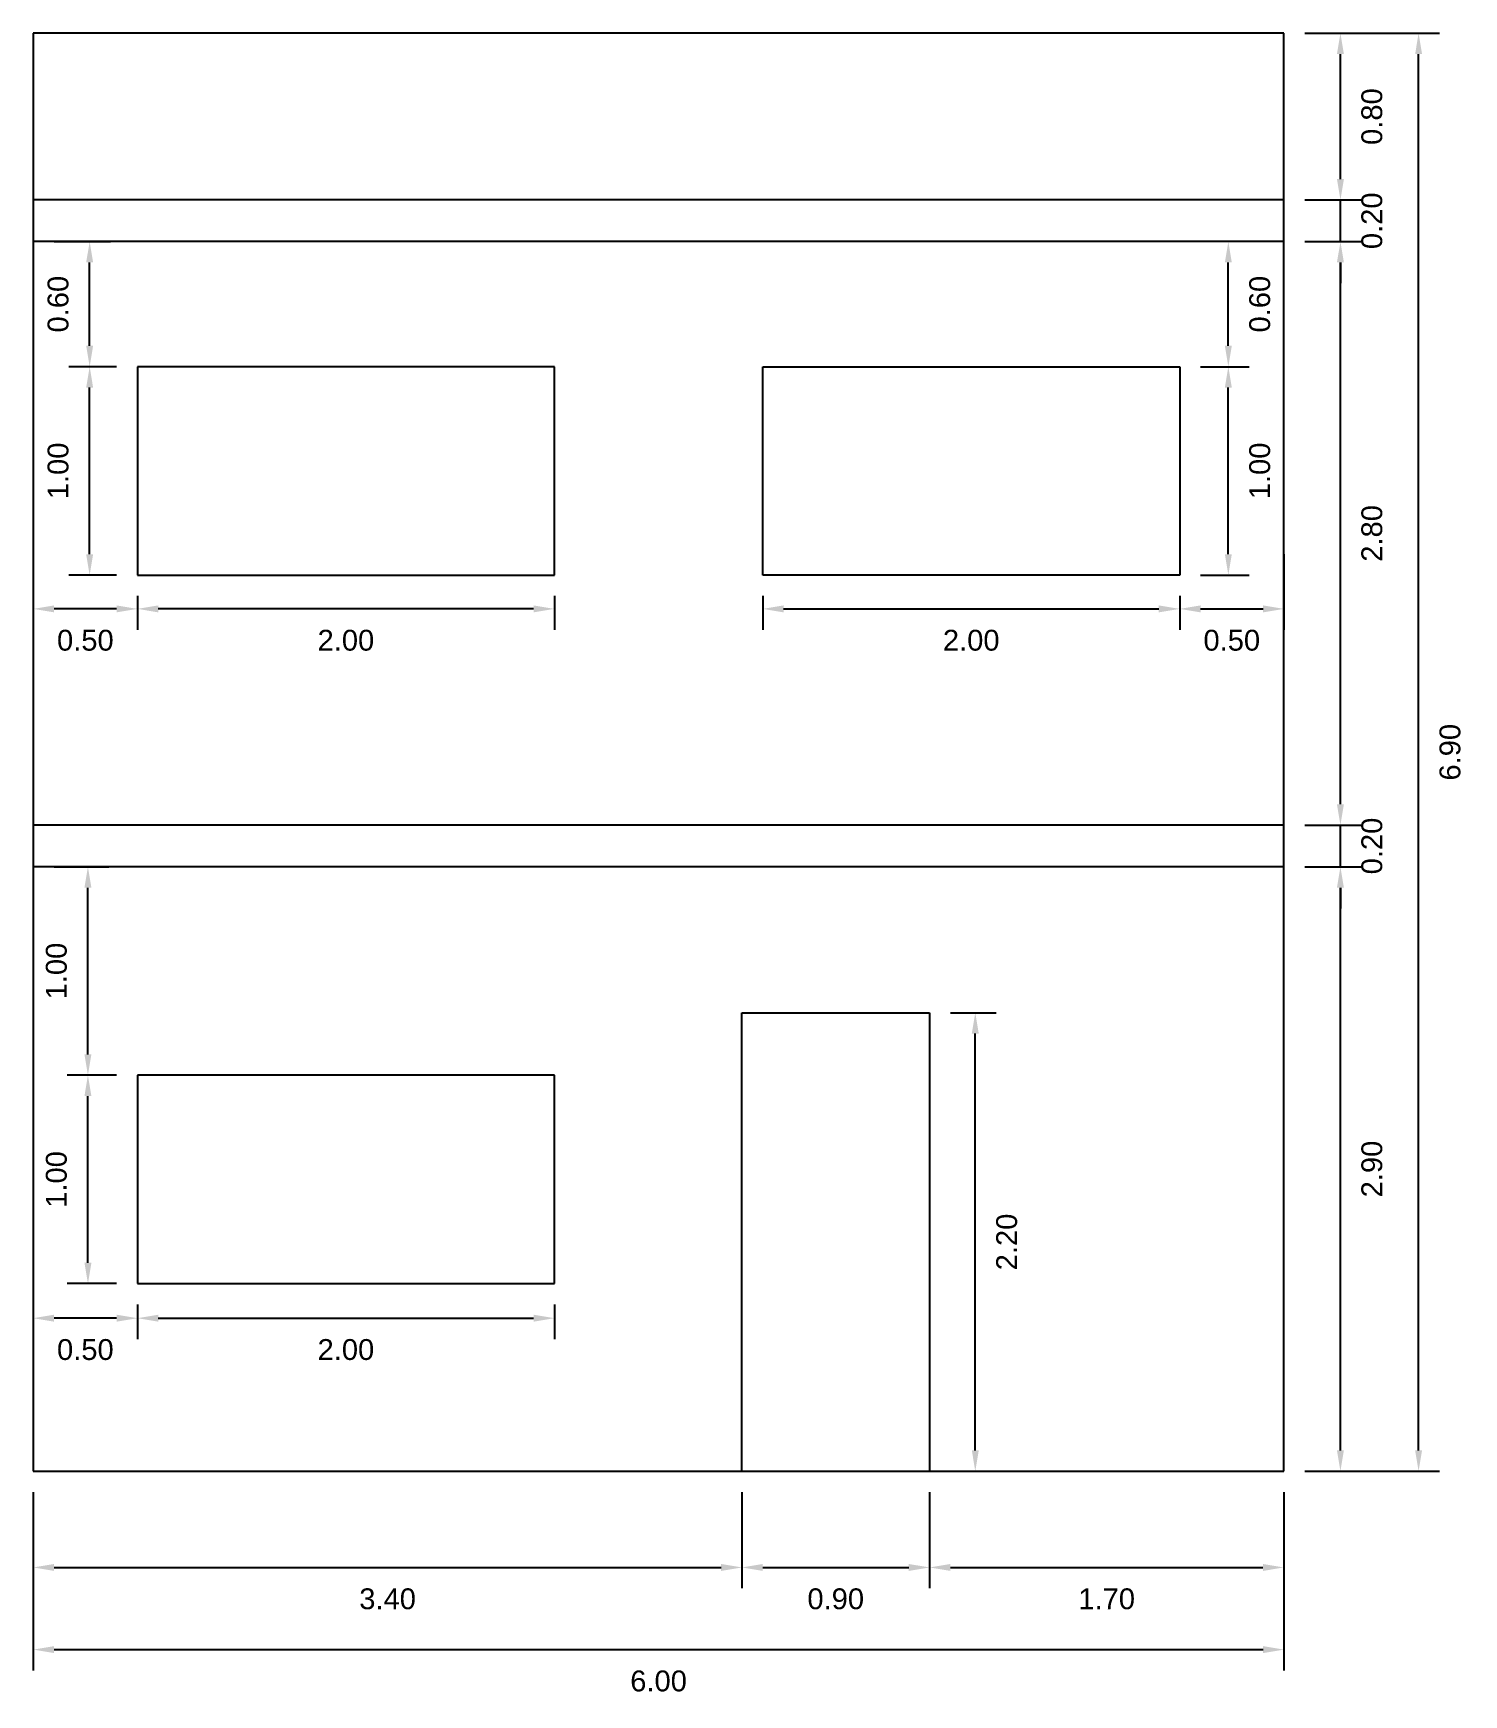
# Model space of a CAD drawing. Header units: millimetres. Extents: x 2898.94 to 2905.8, y 1507.94 to 1515.91.
import ezdxf

# ---------------------------------------------------------------- set-up
doc = ezdxf.new("R2010")
doc.units = ezdxf.units.MM
doc.styles.get("Standard").update_dxf_attribs({"font": 'arial.ttf'})
doc.dimstyles.new('Taller de AUTOCAD', dxfattribs={"dimtxt": 0.1, "dimasz": 0.1, "dimexe": 0.1, "dimexo": 0.1, "dimgap": 0.1, "dimtad": 2, "dimzin": 1, "dimdsep": 46, "dimtxsty": 'Standard', "dimcen": 2.5, "dimadec": 0, "dimazin": 0, "dimtfac": 1, "dimtmove": 0, "dimatfit": 3, "dimfxl": 1, "dimarcsym": 0})

# ---------------------------------------------------------------- blocks, each defined once
blk = doc.blocks.new('*D2')
at = {"color": 0, "lineweight": -2, "transparency": 16777216}
for p, q in [((2898.942, 1508.9148), (2898.942, 1508.4531)), ((2902.342, 1508.9148), (2902.342, 1508.4531)), ((2899.042, 1508.5531), (2902.242, 1508.5531))]:
    blk.add_line(p, q, dxfattribs=at)
at = {"color": 0, "transparency": 16777216}
for points in [[(2899.042, 1508.5697), (2899.042, 1508.5364), (2898.942, 1508.5531)], [(2902.242, 1508.5697), (2902.242, 1508.5364), (2902.342, 1508.5531)]]:
    blk.add_solid(points, dxfattribs=at)
at = {"layer": 'Defpoints', "color": 0, "transparency": 16777216}
for p in [(2898.942, 1509.0148), (2902.342, 1509.0148), (2902.342, 1508.5531)]:
    blk.add_point(p, dxfattribs=at)
at = {"color": 0, "transparency": 16777216, "insert": (2900.642, 1508.402), "char_height": 0.1, "attachment_point": 5}
blk.add_mtext('3.40', dxfattribs=at)
blk = doc.blocks.new('*D3')
at = {"color": 0, "lineweight": -2, "transparency": 16777216}
for p, q in [((2903.242, 1508.9148), (2903.242, 1508.4531)), ((2904.9416, 1508.9148), (2904.9416, 1508.4531)), ((2903.342, 1508.5531), (2904.8416, 1508.5531))]:
    blk.add_line(p, q, dxfattribs=at)
at = {"color": 0, "transparency": 16777216}
for points in [[(2903.342, 1508.5697), (2903.342, 1508.5364), (2903.242, 1508.5531)], [(2904.8416, 1508.5697), (2904.8416, 1508.5364), (2904.9416, 1508.5531)]]:
    blk.add_solid(points, dxfattribs=at)
at = {"layer": 'Defpoints', "color": 0, "transparency": 16777216}
for p in [(2903.242, 1509.0148), (2904.9416, 1509.0148), (2904.9416, 1508.5531)]:
    blk.add_point(p, dxfattribs=at)
at = {"color": 0, "transparency": 16777216, "insert": (2904.0918, 1508.402), "char_height": 0.1, "attachment_point": 5}
blk.add_mtext('1.70', dxfattribs=at)
blk = doc.blocks.new('*D4')
at = {"color": 0, "lineweight": -2, "transparency": 16777216}
for p, q in [((2902.342, 1508.9148), (2902.342, 1508.4531)), ((2903.242, 1508.9148), (2903.242, 1508.4531)), ((2902.442, 1508.5531), (2903.142, 1508.5531))]:
    blk.add_line(p, q, dxfattribs=at)
at = {"color": 0, "transparency": 16777216}
for points in [[(2902.442, 1508.5697), (2902.442, 1508.5364), (2902.342, 1508.5531)], [(2903.142, 1508.5697), (2903.142, 1508.5364), (2903.242, 1508.5531)]]:
    blk.add_solid(points, dxfattribs=at)
at = {"layer": 'Defpoints', "color": 0, "transparency": 16777216}
for p in [(2902.342, 1509.0148), (2903.242, 1509.0148), (2903.242, 1508.5531)]:
    blk.add_point(p, dxfattribs=at)
at = {"color": 0, "transparency": 16777216, "insert": (2902.792, 1508.402), "char_height": 0.1, "attachment_point": 5}
blk.add_mtext('0.90', dxfattribs=at)
blk = doc.blocks.new('*D5')
at = {"color": 0, "lineweight": -2, "transparency": 16777216}
for p, q in [((2898.942, 1508.9148), (2898.942, 1508.0588)), ((2904.942, 1508.9148), (2904.942, 1508.0588)), ((2899.042, 1508.1588), (2904.842, 1508.1588))]:
    blk.add_line(p, q, dxfattribs=at)
at = {"color": 0, "transparency": 16777216}
for points in [[(2899.042, 1508.1755), (2899.042, 1508.1422), (2898.942, 1508.1588)], [(2904.842, 1508.1755), (2904.842, 1508.1422), (2904.942, 1508.1588)]]:
    blk.add_solid(points, dxfattribs=at)
at = {"layer": 'Defpoints', "color": 0, "transparency": 16777216}
for p in [(2898.942, 1509.0148), (2904.942, 1509.0148), (2904.942, 1508.1588)]:
    blk.add_point(p, dxfattribs=at)
at = {"color": 0, "transparency": 16777216, "insert": (2901.942, 1508.0078), "char_height": 0.1, "attachment_point": 5}
blk.add_mtext('6.00', dxfattribs=at)
blk = doc.blocks.new('*D6')
at = {"color": 0, "lineweight": -2, "transparency": 16777216}
for p, q in [((2905.042, 1511.9148), (2905.3132, 1511.9148)), ((2905.2132, 1509.1148), (2905.2132, 1511.8148)), ((2905.042, 1509.0148), (2905.3132, 1509.0148))]:
    blk.add_line(p, q, dxfattribs=at)
at = {"color": 0, "transparency": 16777216}
for points in [[(2905.1965, 1511.8148), (2905.2299, 1511.8148), (2905.2132, 1511.9148)], [(2905.1965, 1509.1148), (2905.2299, 1509.1148), (2905.2132, 1509.0148)]]:
    blk.add_solid(points, dxfattribs=at)
at = {"layer": 'Defpoints', "color": 0, "transparency": 16777216}
for p in [(2904.942, 1511.9148), (2905.2132, 1511.9148), (2904.942, 1509.0148)]:
    blk.add_point(p, dxfattribs=at)
at = {"color": 0, "transparency": 16777216, "insert": (2905.3643, 1510.4648), "char_height": 0.1, "attachment_point": 5, "rotation": 90}
blk.add_mtext('2.90', dxfattribs=at)
blk = doc.blocks.new('*D8')
at = {"color": 0, "lineweight": -2, "transparency": 16777216}
for p, q in [((2905.2132, 1512.2148), (2905.2132, 1512.3148)), ((2905.042, 1512.1148), (2905.3132, 1512.1148)), ((2905.2132, 1511.9148), (2905.2132, 1512.1148)), ((2905.042, 1511.9148), (2905.3132, 1511.9148)), ((2905.2132, 1511.8148), (2905.2132, 1511.7148))]:
    blk.add_line(p, q, dxfattribs=at)
at = {"color": 0, "transparency": 16777216}
for points in [[(2905.1965, 1512.2148), (2905.2299, 1512.2148), (2905.2132, 1512.1148)], [(2905.1965, 1511.8148), (2905.2299, 1511.8148), (2905.2132, 1511.9148)]]:
    blk.add_solid(points, dxfattribs=at)
at = {"layer": 'Defpoints', "color": 0, "transparency": 16777216}
for p in [(2904.942, 1512.1148), (2905.2132, 1512.1148), (2904.942, 1511.9148)]:
    blk.add_point(p, dxfattribs=at)
at = {"color": 0, "transparency": 16777216, "insert": (2905.3643, 1512.0148), "char_height": 0.1, "attachment_point": 5, "rotation": 90}
blk.add_mtext('0.20', dxfattribs=at)
blk = doc.blocks.new('*D9')
at = {"color": 0, "lineweight": -2, "transparency": 16777216}
for p, q in [((2905.042, 1514.9148), (2905.3132, 1514.9148)), ((2905.2132, 1512.2148), (2905.2132, 1514.8148)), ((2905.042, 1512.1148), (2905.3132, 1512.1148))]:
    blk.add_line(p, q, dxfattribs=at)
at = {"color": 0, "transparency": 16777216}
for points in [[(2905.1965, 1514.8148), (2905.2299, 1514.8148), (2905.2132, 1514.9148)], [(2905.1965, 1512.2148), (2905.2299, 1512.2148), (2905.2132, 1512.1148)]]:
    blk.add_solid(points, dxfattribs=at)
at = {"layer": 'Defpoints', "color": 0, "transparency": 16777216}
for p in [(2904.942, 1514.9148), (2905.2132, 1514.9148), (2904.942, 1512.1148)]:
    blk.add_point(p, dxfattribs=at)
at = {"color": 0, "transparency": 16777216, "insert": (2905.3643, 1513.5148), "char_height": 0.1, "attachment_point": 5, "rotation": 90}
blk.add_mtext('2.80', dxfattribs=at)
blk = doc.blocks.new('*D10')
at = {"color": 0, "lineweight": -2, "transparency": 16777216}
for p, q in [((2905.2132, 1515.2148), (2905.2132, 1515.3148)), ((2905.042, 1515.1148), (2905.3132, 1515.1148)), ((2905.2132, 1514.9148), (2905.2132, 1515.1148)), ((2905.042, 1514.9148), (2905.3132, 1514.9148)), ((2905.2132, 1514.8148), (2905.2132, 1514.7148))]:
    blk.add_line(p, q, dxfattribs=at)
at = {"color": 0, "transparency": 16777216}
for points in [[(2905.1965, 1515.2148), (2905.2299, 1515.2148), (2905.2132, 1515.1148)], [(2905.1965, 1514.8148), (2905.2299, 1514.8148), (2905.2132, 1514.9148)]]:
    blk.add_solid(points, dxfattribs=at)
at = {"layer": 'Defpoints', "color": 0, "transparency": 16777216}
for p in [(2904.942, 1515.1148), (2905.2132, 1515.1148), (2904.942, 1514.9148)]:
    blk.add_point(p, dxfattribs=at)
at = {"color": 0, "transparency": 16777216, "insert": (2905.3643, 1515.0148), "char_height": 0.1, "attachment_point": 5, "rotation": 90}
blk.add_mtext('0.20', dxfattribs=at)
blk = doc.blocks.new('*D11')
at = {"color": 0, "lineweight": -2, "transparency": 16777216}
for p, q in [((2905.042, 1515.9148), (2905.3132, 1515.9148)), ((2905.2132, 1515.2148), (2905.2132, 1515.8148)), ((2905.042, 1515.1148), (2905.3132, 1515.1148))]:
    blk.add_line(p, q, dxfattribs=at)
at = {"color": 0, "transparency": 16777216}
for points in [[(2905.1965, 1515.8148), (2905.2299, 1515.8148), (2905.2132, 1515.9148)], [(2905.1965, 1515.2148), (2905.2299, 1515.2148), (2905.2132, 1515.1148)]]:
    blk.add_solid(points, dxfattribs=at)
at = {"layer": 'Defpoints', "color": 0, "transparency": 16777216}
for p in [(2904.942, 1515.9148), (2905.2132, 1515.9148), (2904.942, 1515.1148)]:
    blk.add_point(p, dxfattribs=at)
at = {"color": 0, "transparency": 16777216, "insert": (2905.3643, 1515.5148), "char_height": 0.1, "attachment_point": 5, "rotation": 90}
blk.add_mtext('0.80', dxfattribs=at)
blk = doc.blocks.new('*D12')
at = {"color": 0, "lineweight": -2, "transparency": 16777216}
for p, q in [((2905.042, 1515.9148), (2905.6882, 1515.9148)), ((2905.5882, 1509.1148), (2905.5882, 1515.8148)), ((2905.042, 1509.0148), (2905.6882, 1509.0148))]:
    blk.add_line(p, q, dxfattribs=at)
at = {"color": 0, "transparency": 16777216}
for points in [[(2905.5716, 1515.8148), (2905.6049, 1515.8148), (2905.5882, 1515.9148)], [(2905.5716, 1509.1148), (2905.6049, 1509.1148), (2905.5882, 1509.0148)]]:
    blk.add_solid(points, dxfattribs=at)
at = {"layer": 'Defpoints', "color": 0, "transparency": 16777216}
for p in [(2904.942, 1515.9148), (2905.5882, 1515.9148), (2904.942, 1509.0148)]:
    blk.add_point(p, dxfattribs=at)
at = {"color": 0, "transparency": 16777216, "insert": (2905.7393, 1512.4648), "char_height": 0.1, "attachment_point": 5, "rotation": 90}
blk.add_mtext('6.90', dxfattribs=at)
blk = doc.blocks.new('*D13')
at = {"color": 0, "lineweight": -2, "transparency": 16777216}
for p, q in [((2903.342, 1511.2148), (2903.5614, 1511.2148)), ((2903.4614, 1509.1148), (2903.4614, 1511.1148)), ((2903.342, 1509.0148), (2903.5614, 1509.0148))]:
    blk.add_line(p, q, dxfattribs=at)
at = {"color": 0, "transparency": 16777216}
for points in [[(2903.4448, 1511.1148), (2903.4781, 1511.1148), (2903.4614, 1511.2148)], [(2903.4448, 1509.1148), (2903.4781, 1509.1148), (2903.4614, 1509.0148)]]:
    blk.add_solid(points, dxfattribs=at)
at = {"layer": 'Defpoints', "color": 0, "transparency": 16777216}
for p in [(2903.242, 1511.2148), (2903.4614, 1511.2148), (2903.242, 1509.0148)]:
    blk.add_point(p, dxfattribs=at)
at = {"color": 0, "transparency": 16777216, "insert": (2903.6125, 1510.1148), "char_height": 0.1, "attachment_point": 5, "rotation": 90}
blk.add_mtext('2.20', dxfattribs=at)
blk = doc.blocks.new('*D14')
at = {"color": 0, "lineweight": -2, "transparency": 16777216}
for p, q in [((2899.442, 1509.8148), (2899.442, 1509.6491)), ((2901.442, 1509.8148), (2901.442, 1509.6491)), ((2899.542, 1509.7491), (2901.342, 1509.7491))]:
    blk.add_line(p, q, dxfattribs=at)
at = {"color": 0, "transparency": 16777216}
for points in [[(2899.542, 1509.7658), (2899.542, 1509.7324), (2899.442, 1509.7491)], [(2901.342, 1509.7658), (2901.342, 1509.7324), (2901.442, 1509.7491)]]:
    blk.add_solid(points, dxfattribs=at)
at = {"layer": 'Defpoints', "color": 0, "transparency": 16777216}
for p in [(2899.442, 1509.9148), (2901.442, 1509.9148), (2901.442, 1509.7491)]:
    blk.add_point(p, dxfattribs=at)
at = {"color": 0, "transparency": 16777216, "insert": (2900.442, 1509.598), "char_height": 0.1, "attachment_point": 5}
blk.add_mtext('2.00', dxfattribs=at)
blk = doc.blocks.new('*D15')
at = {"color": 0, "lineweight": -2, "transparency": 16777216}
for p, q in [((2898.942, 1510.3648), (2898.942, 1509.6491)), ((2899.442, 1509.8148), (2899.442, 1509.6491)), ((2899.342, 1509.7491), (2899.042, 1509.7491))]:
    blk.add_line(p, q, dxfattribs=at)
at = {"color": 0, "transparency": 16777216}
for points in [[(2899.042, 1509.7658), (2899.042, 1509.7324), (2898.942, 1509.7491)], [(2899.342, 1509.7658), (2899.342, 1509.7324), (2899.442, 1509.7491)]]:
    blk.add_solid(points, dxfattribs=at)
at = {"layer": 'Defpoints', "color": 0, "transparency": 16777216}
for p in [(2898.942, 1510.4648), (2899.442, 1509.9148), (2898.942, 1509.7491)]:
    blk.add_point(p, dxfattribs=at)
at = {"color": 0, "transparency": 16777216, "insert": (2899.192, 1509.598), "char_height": 0.1, "attachment_point": 5}
blk.add_mtext('0.50', dxfattribs=at)
blk = doc.blocks.new('*D16')
at = {"color": 0, "lineweight": -2, "transparency": 16777216}
for p, q in [((2899.342, 1510.9148), (2899.1043, 1510.9148)), ((2899.2043, 1510.0148), (2899.2043, 1510.8148)), ((2899.342, 1509.9148), (2899.1043, 1509.9148))]:
    blk.add_line(p, q, dxfattribs=at)
at = {"color": 0, "transparency": 16777216}
for points in [[(2899.1877, 1510.8148), (2899.221, 1510.8148), (2899.2043, 1510.9148)], [(2899.1877, 1510.0148), (2899.221, 1510.0148), (2899.2043, 1509.9148)]]:
    blk.add_solid(points, dxfattribs=at)
at = {"layer": 'Defpoints', "color": 0, "transparency": 16777216}
for p in [(2899.2043, 1510.9148), (2899.442, 1510.9148), (2899.442, 1509.9148)]:
    blk.add_point(p, dxfattribs=at)
at = {"color": 0, "transparency": 16777216, "insert": (2899.0533, 1510.4148), "char_height": 0.1, "attachment_point": 5, "rotation": 90}
blk.add_mtext('1.00', dxfattribs=at)
blk = doc.blocks.new('*D17')
at = {"color": 0, "lineweight": -2, "transparency": 16777216}
for p, q in [((2899.042, 1511.9148), (2899.3043, 1511.9148)), ((2899.2043, 1511.0148), (2899.2043, 1511.8148)), ((2899.342, 1510.9148), (2899.1043, 1510.9148))]:
    blk.add_line(p, q, dxfattribs=at)
at = {"color": 0, "transparency": 16777216}
for points in [[(2899.1877, 1511.8148), (2899.221, 1511.8148), (2899.2043, 1511.9148)], [(2899.1877, 1511.0148), (2899.221, 1511.0148), (2899.2043, 1510.9148)]]:
    blk.add_solid(points, dxfattribs=at)
at = {"layer": 'Defpoints', "color": 0, "transparency": 16777216}
for p in [(2898.942, 1511.9148), (2899.2043, 1511.9148), (2899.442, 1510.9148)]:
    blk.add_point(p, dxfattribs=at)
at = {"color": 0, "transparency": 16777216, "insert": (2899.0533, 1511.4148), "char_height": 0.1, "attachment_point": 5, "rotation": 90}
blk.add_mtext('1.00', dxfattribs=at)
blk = doc.blocks.new('*D18')
at = {"color": 0, "lineweight": -2, "transparency": 16777216}
for p, q in [((2902.442, 1513.2148), (2902.442, 1513.0526)), ((2904.442, 1513.2148), (2904.442, 1513.0526)), ((2902.542, 1513.1526), (2904.342, 1513.1526))]:
    blk.add_line(p, q, dxfattribs=at)
at = {"color": 0, "transparency": 16777216}
for points in [[(2902.542, 1513.1692), (2902.542, 1513.1359), (2902.442, 1513.1526)], [(2904.342, 1513.1692), (2904.342, 1513.1359), (2904.442, 1513.1526)]]:
    blk.add_solid(points, dxfattribs=at)
at = {"layer": 'Defpoints', "color": 0, "transparency": 16777216}
for p in [(2902.442, 1513.3148), (2904.442, 1513.3148), (2904.442, 1513.1526)]:
    blk.add_point(p, dxfattribs=at)
at = {"color": 0, "transparency": 16777216, "insert": (2903.442, 1513.0015), "char_height": 0.1, "attachment_point": 5}
blk.add_mtext('2.00', dxfattribs=at)
blk = doc.blocks.new('*D19')
at = {"color": 0, "lineweight": -2, "transparency": 16777216}
for p, q in [((2904.942, 1513.4148), (2904.942, 1513.0526)), ((2904.442, 1513.2148), (2904.442, 1513.0526)), ((2904.542, 1513.1526), (2904.842, 1513.1526))]:
    blk.add_line(p, q, dxfattribs=at)
at = {"color": 0, "transparency": 16777216}
for points in [[(2904.542, 1513.1692), (2904.542, 1513.1359), (2904.442, 1513.1526)], [(2904.842, 1513.1692), (2904.842, 1513.1359), (2904.942, 1513.1526)]]:
    blk.add_solid(points, dxfattribs=at)
at = {"layer": 'Defpoints', "color": 0, "transparency": 16777216}
for p in [(2904.942, 1513.5148), (2904.442, 1513.3148), (2904.942, 1513.1526)]:
    blk.add_point(p, dxfattribs=at)
at = {"color": 0, "transparency": 16777216, "insert": (2904.692, 1513.0015), "char_height": 0.1, "attachment_point": 5}
blk.add_mtext('0.50', dxfattribs=at)
blk = doc.blocks.new('*D20')
at = {"color": 0, "lineweight": -2, "transparency": 16777216}
for p, q in [((2904.542, 1514.3148), (2904.7754, 1514.3148)), ((2904.6754, 1513.4148), (2904.6754, 1514.2148)), ((2904.542, 1513.3148), (2904.7754, 1513.3148))]:
    blk.add_line(p, q, dxfattribs=at)
at = {"color": 0, "transparency": 16777216}
for points in [[(2904.6587, 1514.2148), (2904.692, 1514.2148), (2904.6754, 1514.3148)], [(2904.6587, 1513.4148), (2904.692, 1513.4148), (2904.6754, 1513.3148)]]:
    blk.add_solid(points, dxfattribs=at)
at = {"layer": 'Defpoints', "color": 0, "transparency": 16777216}
for p in [(2904.442, 1514.3148), (2904.6754, 1514.3148), (2904.442, 1513.3148)]:
    blk.add_point(p, dxfattribs=at)
at = {"color": 0, "transparency": 16777216, "insert": (2904.8264, 1513.8148), "char_height": 0.1, "attachment_point": 5, "rotation": 90}
blk.add_mtext('1.00', dxfattribs=at)
blk = doc.blocks.new('*D21')
at = {"color": 0, "lineweight": -2, "transparency": 16777216}
for p, q in [((2904.842, 1514.9148), (2904.5754, 1514.9148)), ((2904.6754, 1514.4148), (2904.6754, 1514.8148)), ((2904.542, 1514.3148), (2904.7754, 1514.3148))]:
    blk.add_line(p, q, dxfattribs=at)
at = {"color": 0, "transparency": 16777216}
for points in [[(2904.6587, 1514.8148), (2904.692, 1514.8148), (2904.6754, 1514.9148)], [(2904.6587, 1514.4148), (2904.692, 1514.4148), (2904.6754, 1514.3148)]]:
    blk.add_solid(points, dxfattribs=at)
at = {"layer": 'Defpoints', "color": 0, "transparency": 16777216}
for p in [(2904.6754, 1514.9148), (2904.942, 1514.9148), (2904.442, 1514.3148)]:
    blk.add_point(p, dxfattribs=at)
at = {"color": 0, "transparency": 16777216, "insert": (2904.8264, 1514.6148), "char_height": 0.1, "attachment_point": 5, "rotation": 90}
blk.add_mtext('0.60', dxfattribs=at)
blk = doc.blocks.new('*D22')
at = {"color": 0, "lineweight": -2, "transparency": 16777216}
for p, q in [((2899.442, 1513.2148), (2899.442, 1513.0526)), ((2901.442, 1513.2148), (2901.442, 1513.0526)), ((2901.342, 1513.1526), (2899.542, 1513.1526))]:
    blk.add_line(p, q, dxfattribs=at)
at = {"color": 0, "transparency": 16777216}
for points in [[(2899.542, 1513.1692), (2899.542, 1513.1359), (2899.442, 1513.1526)], [(2901.342, 1513.1692), (2901.342, 1513.1359), (2901.442, 1513.1526)]]:
    blk.add_solid(points, dxfattribs=at)
at = {"layer": 'Defpoints', "color": 0, "transparency": 16777216}
for p in [(2899.442, 1513.3148), (2901.442, 1513.3148), (2899.442, 1513.1526)]:
    blk.add_point(p, dxfattribs=at)
at = {"color": 0, "transparency": 16777216, "insert": (2900.442, 1513.0015), "char_height": 0.1, "attachment_point": 5}
blk.add_mtext('2.00', dxfattribs=at)
blk = doc.blocks.new('*D23')
at = {"color": 0, "lineweight": -2, "transparency": 16777216}
for p, q in [((2898.942, 1513.4148), (2898.942, 1513.0526)), ((2899.442, 1513.2148), (2899.442, 1513.0526)), ((2899.342, 1513.1526), (2899.042, 1513.1526))]:
    blk.add_line(p, q, dxfattribs=at)
at = {"color": 0, "transparency": 16777216}
for points in [[(2899.042, 1513.1692), (2899.042, 1513.1359), (2898.942, 1513.1526)], [(2899.342, 1513.1692), (2899.342, 1513.1359), (2899.442, 1513.1526)]]:
    blk.add_solid(points, dxfattribs=at)
at = {"layer": 'Defpoints', "color": 0, "transparency": 16777216}
for p in [(2898.942, 1513.5148), (2899.442, 1513.3148), (2898.942, 1513.1526)]:
    blk.add_point(p, dxfattribs=at)
at = {"color": 0, "transparency": 16777216, "insert": (2899.192, 1513.0015), "char_height": 0.1, "attachment_point": 5}
blk.add_mtext('0.50', dxfattribs=at)
blk = doc.blocks.new('*D24')
at = {"color": 0, "lineweight": -2, "transparency": 16777216}
for p, q in [((2899.342, 1514.3148), (2899.1126, 1514.3148)), ((2899.2126, 1513.4148), (2899.2126, 1514.2148)), ((2899.342, 1513.3148), (2899.1126, 1513.3148))]:
    blk.add_line(p, q, dxfattribs=at)
at = {"color": 0, "transparency": 16777216}
for points in [[(2899.1959, 1514.2148), (2899.2292, 1514.2148), (2899.2126, 1514.3148)], [(2899.1959, 1513.4148), (2899.2292, 1513.4148), (2899.2126, 1513.3148)]]:
    blk.add_solid(points, dxfattribs=at)
at = {"layer": 'Defpoints', "color": 0, "transparency": 16777216}
for p in [(2899.2126, 1514.3148), (2899.442, 1514.3148), (2899.442, 1513.3148)]:
    blk.add_point(p, dxfattribs=at)
at = {"color": 0, "transparency": 16777216, "insert": (2899.0615, 1513.8148), "char_height": 0.1, "attachment_point": 5, "rotation": 90}
blk.add_mtext('1.00', dxfattribs=at)
blk = doc.blocks.new('*D25')
at = {"color": 0, "lineweight": -2, "transparency": 16777216}
for p, q in [((2899.042, 1514.9148), (2899.3126, 1514.9148)), ((2899.2126, 1514.4148), (2899.2126, 1514.8148)), ((2899.342, 1514.3148), (2899.1126, 1514.3148))]:
    blk.add_line(p, q, dxfattribs=at)
at = {"color": 0, "transparency": 16777216}
for points in [[(2899.1959, 1514.8148), (2899.2292, 1514.8148), (2899.2126, 1514.9148)], [(2899.1959, 1514.4148), (2899.2292, 1514.4148), (2899.2126, 1514.3148)]]:
    blk.add_solid(points, dxfattribs=at)
at = {"layer": 'Defpoints', "color": 0, "transparency": 16777216}
for p in [(2898.942, 1514.9148), (2899.2126, 1514.9148), (2899.442, 1514.3148)]:
    blk.add_point(p, dxfattribs=at)
at = {"color": 0, "transparency": 16777216, "insert": (2899.0615, 1514.6148), "char_height": 0.1, "attachment_point": 5, "rotation": 90}
blk.add_mtext('0.60', dxfattribs=at)

msp = doc.modelspace()

# ---------------------------------------------------------------- linework, layer by layer
for p, q in [((2904.942, 1515.9148), (2898.942, 1515.9148)), ((2898.942, 1515.9148), (2898.942, 1515.1148)), ((2904.942, 1515.1148), (2904.942, 1515.9148)), ((2904.942, 1515.1148), (2898.942, 1515.1148)), ((2898.942, 1515.1148), (2898.942, 1514.9148)), ((2904.942, 1514.9148), (2904.942, 1515.1148)), ((2904.942, 1514.9148), (2898.942, 1514.9148)), ((2898.942, 1514.9148), (2898.942, 1512.1148)), ((2904.942, 1512.1148), (2904.942, 1514.9148)), ((2899.442, 1514.3148), (2899.442, 1513.3148)), ((2901.442, 1514.3148), (2899.442, 1514.3148)), ((2901.442, 1513.3148), (2901.442, 1514.3148)), ((2902.442, 1513.3148), (2902.442, 1514.3148)), ((2902.442, 1514.3148), (2904.442, 1514.3148)), ((2904.442, 1514.3148), (2904.442, 1513.3148)), ((2899.442, 1513.3148), (2901.442, 1513.3148)), ((2904.442, 1513.3148), (2902.442, 1513.3148)), ((2904.942, 1512.1148), (2898.942, 1512.1148)), ((2898.942, 1512.1148), (2898.942, 1511.9148)), ((2904.942, 1511.9148), (2904.942, 1512.1148)), ((2904.942, 1511.9148), (2898.942, 1511.9148)), ((2898.942, 1511.9148), (2898.942, 1509.0148)), ((2904.942, 1509.0148), (2904.942, 1511.9148)), ((2902.342, 1509.0148), (2902.342, 1511.2148)), ((2902.342, 1511.2148), (2903.242, 1511.2148)), ((2903.242, 1511.2148), (2903.242, 1509.0148)), ((2899.442, 1510.9148), (2899.442, 1509.9148)), ((2901.442, 1510.9148), (2899.442, 1510.9148)), ((2901.442, 1509.9148), (2901.442, 1510.9148)), ((2899.442, 1509.9148), (2901.442, 1509.9148)), ((2898.942, 1509.0148), (2902.342, 1509.0148)), ((2902.342, 1509.0148), (2903.242, 1509.0148)), ((2903.242, 1509.0148), (2904.942, 1509.0148))]:
    msp.add_line(p, q)

# ---------------------------------------------------------------- dimensions: what is measured, and where the dimension line sits
for base, p1, p2, picture, middle in [((2905.2132, 1515.9148), (2904.942, 1515.1148), (2904.942, 1515.9148), '*D11', (2905.3643, 1515.5148)), ((2905.5882, 1515.9148), (2904.942, 1509.0148), (2904.942, 1515.9148), '*D12', (2905.7393, 1512.4648)), ((2899.2126, 1514.9148), (2899.442, 1514.3148), (2898.942, 1514.9148), '*D25', (2899.0615, 1514.6148)), ((2904.6754, 1514.9148), (2904.442, 1514.3148), (2904.942, 1514.9148), '*D21', (2904.8264, 1514.6148)), ((2905.2132, 1514.9148), (2904.942, 1512.1148), (2904.942, 1514.9148), '*D9', (2905.3643, 1513.5148)), ((2899.2126, 1514.3148), (2899.442, 1513.3148), (2899.442, 1514.3148), '*D24', (2899.0615, 1513.8148)), ((2904.6754, 1514.3148), (2904.442, 1513.3148), (2904.442, 1514.3148), '*D20', (2904.8264, 1513.8148)), ((2899.2043, 1511.9148), (2899.442, 1510.9148), (2898.942, 1511.9148), '*D17', (2899.0533, 1511.4148)), ((2905.2132, 1511.9148), (2904.942, 1509.0148), (2904.942, 1511.9148), '*D6', (2905.3643, 1510.4648)), ((2903.4614, 1511.2148), (2903.242, 1509.0148), (2903.242, 1511.2148), '*D13', (2903.6125, 1510.1148)), ((2899.2043, 1510.9148), (2899.442, 1509.9148), (2899.442, 1510.9148), '*D16', (2899.0533, 1510.4148))]:
    dim = msp.add_linear_dim(base=base, p1=p1, p2=p2, angle=90, dimstyle='Taller de AUTOCAD')
    dim.commit()
    dim.dimension.update_dxf_attribs({"geometry": picture, "text_midpoint": middle})
for base, p1, p2, picture, middle in [((2905.2132, 1515.1148), (2904.942, 1514.9148), (2904.942, 1515.1148), '*D10', (2905.2132, 1515.0148)), ((2905.2132, 1512.1148), (2904.942, 1511.9148), (2904.942, 1512.1148), '*D8', (2905.2132, 1512.0148))]:
    dim = msp.add_linear_dim(base=base, p1=p1, p2=p2, angle=90, dimstyle='Taller de AUTOCAD')
    dim.commit()
    dim.dimension.update_dxf_attribs({"geometry": picture, "text_midpoint": middle, "dimtype": 160})
for base, p1, p2, picture, middle in [((2898.942, 1513.1526), (2899.442, 1513.3148), (2898.942, 1513.5148), '*D23', (2899.192, 1513.0015)), ((2904.942, 1513.1526), (2904.442, 1513.3148), (2904.942, 1513.5148), '*D19', (2904.692, 1513.0015)), ((2899.442, 1513.1526), (2901.442, 1513.3148), (2899.442, 1513.3148), '*D22', (2900.442, 1513.0015)), ((2904.442, 1513.1526), (2902.442, 1513.3148), (2904.442, 1513.3148), '*D18', (2903.442, 1513.0015)), ((2898.942, 1509.7491), (2899.442, 1509.9148), (2898.942, 1510.4648), '*D15', (2899.192, 1509.598)), ((2901.442, 1509.7491), (2899.442, 1509.9148), (2901.442, 1509.9148), '*D14', (2900.442, 1509.598)), ((2902.342, 1508.5531), (2898.942, 1509.0148), (2902.342, 1509.0148), '*D2', (2900.642, 1508.402)), ((2904.942, 1508.1588), (2898.942, 1509.0148), (2904.942, 1509.0148), '*D5', (2901.942, 1508.0078)), ((2903.242, 1508.5531), (2902.342, 1509.0148), (2903.242, 1509.0148), '*D4', (2902.792, 1508.402)), ((2904.9416, 1508.5531), (2903.242, 1509.0148), (2904.9416, 1509.0148), '*D3', (2904.0918, 1508.402))]:
    dim = msp.add_linear_dim(base=base, p1=p1, p2=p2, dimstyle='Taller de AUTOCAD')
    dim.commit()
    dim.dimension.update_dxf_attribs({"geometry": picture, "text_midpoint": middle})

doc.saveas('drawing.dxf')
